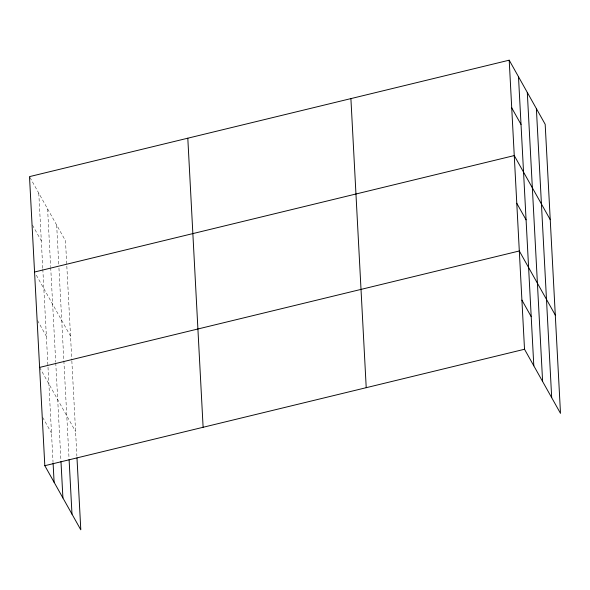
<?xml version="1.0" encoding="UTF-8"?>
<svg xmlns="http://www.w3.org/2000/svg" width="590" height="590" viewBox="0 0 590 590"><rect width="100%" height="100%" fill="white"/><g stroke="black" fill="none" stroke-linecap="round" stroke-linejoin="round"><path stroke-width="0.44" stroke-dasharray="2.95 2.21" d="M29.943 177.413L65.483 240.742L71.796 359.989M32.472 225.115L41.315 240.875M36.322 275.176L70.535 336.138M37.524 320.51L46.367 336.271M39.611 367.415L75.586 431.533M42.657 417.351L51.5 433.112M71.847 360.903L76.892 456.107M56.67 225.048L58.764 264.49M58.956 268.155L69.045 458.614M47.598 208.875L50.659 266.665M50.711 267.58L55.711 362.061M55.762 362.975L60.94 460.643M38.785 193.181L42.775 268.391M42.819 269.313L53.041 462.236"/><path stroke-width="0.89" d="M509.2 60.18L524.517 349.258L560.5 413.376L545.182 124.298L509.2 60.18L29.5 176.624L44.818 465.702L80.8 529.82L76.988 457.928M34.552 272.019L514.259 155.576L550.241 219.694M39.611 367.415L519.311 250.971L555.293 315.09M44.818 465.702L524.517 349.258M511.729 107.874L521.022 124.431M516.781 203.27L526.074 219.827M521.914 300.111L531.207 316.668M536.376 108.597L551.694 397.675M527.298 92.424L542.616 381.509M518.492 76.73L533.81 365.807M350.903 98.604L366.22 387.689M187.804 138.2L203.115 427.278M69.096 459.522L71.987 514.126M60.984 461.55L62.916 497.953M53.093 463.143L54.103 482.259"/></g></svg>
